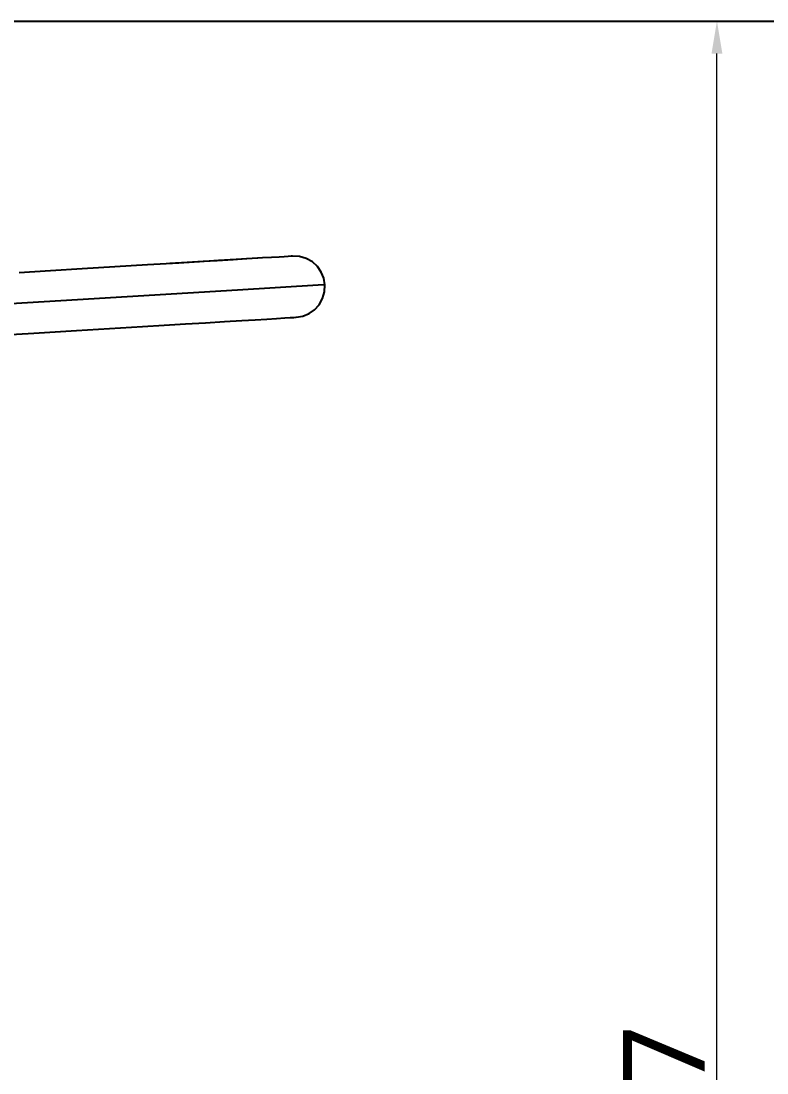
# Model space of a CAD drawing. Extents: x 5051 to 8526, y -300 to 2247.
# Drawn here: x 6125.7 to 6308.6, y 1797 to 2055 of the extents above; entities that cross this region are included whole.
import ezdxf

# ---------------------------------------------------------------- set-up
doc = ezdxf.new("R2010")
doc.units = 0
doc.header["$LTSCALE"] = 4
doc.header["$MEASUREMENT"] = 0
doc.header["$PDMODE"] = 3
doc.header["$PDSIZE"] = -10
doc.layers.get('0').update_dxf_attribs({"linetype": 'CONTINUOUS'})
doc.layers.get('DEFPOINTS').update_dxf_attribs({"linetype": 'CONTINUOUS'})
doc.layers.add('1', color=7, linetype='CONTINUOUS', true_color=0xffffff)
doc.styles.add('Daelim Dimension', font='NanumGothic.ttf')
doc.dimstyles.new('DEFAULT', dxfattribs={"dimscale": 2, "dimtxt": 2, "dimasz": 2, "dimexe": 0, "dimexo": 2, "dimgap": 1, "dimtad": 1, "dimdec": 1, "dimzin": 9, "dimdsep": 46, "dimtxsty": 'Daelim Dimension', "dimcen": 0.5, "dimclrd": 252, "dimclre": 252, "dimclrt": 3, "dimadec": 1, "dimazin": 0, "dimtfac": 1, "dimtdec": 1, "dimtix": 1, "dimtmove": 0, "dimatfit": 3, "dimfxl": 1, "dimtolj": 1, "dimtzin": 1, "dimlwd": 9, "dimlwe": 9, "dimarcsym": 0})

# ---------------------------------------------------------------- blocks, each defined once
blk = doc.blocks.new('*D15')
at = {"color": 5, "lineweight": 9, "ltscale": 0.5, "transparency": 16777216}
for p, q in [((6119.26, 2055.01), (6298.33, 2055.01)), ((6296.33, 1525.71), (6296.33, 2047.01)), ((6092.54, 1517.71), (6298.33, 1517.71))]:
    blk.add_line(p, q, dxfattribs=at)
at = {"color": 5, "ltscale": 0.5, "transparency": 16777216}
for points in [[(6295, 2047.01), (6297.67, 2047.01), (6296.33, 2055.01)], [(6295, 1525.71), (6297.67, 1525.71), (6296.33, 1517.71)]]:
    blk.add_solid(points, dxfattribs=at)
at = {"layer": 'DEFPOINTS', "color": 0, "ltscale": 0.5, "transparency": 16777216}
for p in [(6115.26, 2055.01), (6296.33, 2055.01), (6088.54, 1517.71)]:
    blk.add_point(p, dxfattribs=at)
at = {"color": 7, "ltscale": 0.5, "transparency": 16777216, "insert": (6283.43, 1786.36), "char_height": 20, "attachment_point": 5, "rotation": 90, "style": 'Daelim Dimension'}
blk.add_mtext('\\A1;537', dxfattribs=at)

msp = doc.modelspace()

# ---------------------------------------------------------------- linework, layer by layer
at = {"ltscale": 0.5}
msp.add_line((5750.03, 2055.01), (7342.86, 2055.01), dxfattribs=at)
at = {"layer": '1', "color": 7, "linetype": 'Continuous'}
for points in [[(6192.25, 1997.33, 0), (6192.21, 1997.33, 0), (6192.14, 1997.33, 0), (6191.91, 1997.31, 0), (6191.18, 1997.27, 0), (6190.2, 1997.21, 0), (6188.94, 1997.13, 0), (6187.07, 1997.02, 0), (6184.85, 1996.89, 0), (6182.3, 1996.73, 0), (6178.43, 1996.5, 0), (6174.1, 1996.24, 0), (6169.39, 1995.95, 0), (6164.38, 1995.65, 0), (6156.63, 1995.18, 0), (6148.65, 1994.7, 0), (6140.68, 1994.22, 0), (6132.84, 1993.75, 0), (6125.19, 1993.29, 0)], [(6200.19, 1990.3, 0), (6199.89, 1991.92, 0), (6199.26, 1993.43, 0), (6198.33, 1994.79, 0), (6197.12, 1995.91, 0), (6195.61, 1996.76, 0), (6193.96, 1997.24, 0), (6192.24, 1997.33, 0)], [(6183.75, 1996.82, 0), (6180.96, 1996.65, 0), (6177.64, 1996.45, 0), (6173.77, 1996.22, 0), (6170.29, 1996.01, 0), (6166.42, 1995.78, 0), (6162.14, 1995.52, 0)], [(6200.19, 1990.3, 0), (6200.19, 1990.3, 0), (6200.19, 1990.3, 0), (6200.19, 1990.3, 0), (6200.18, 1990.3, 0), (6200.08, 1990.29, 0), (6198.54, 1990.2, 0), (6178.72, 1989, 0), (6139.47, 1986.63, 0), (6082.2, 1983.18, 0)], [(6193.15, 1982.36, 0), (6194.76, 1982.64, 0), (6196.28, 1983.26, 0), (6197.64, 1984.21, 0), (6198.75, 1985.42, 0), (6199.58, 1986.93, 0), (6200.07, 1988.58, 0), (6200.19, 1990.3, 0)], [(6118.7, 1977.87, 0), (6128.77, 1978.48, 0), (6139.27, 1979.11, 0), (6150.04, 1979.76, 0), (6155.45, 1980.09, 0), (6160.78, 1980.41, 0), (6165.97, 1980.72, 0), (6170.92, 1981.02, 0), (6175.56, 1981.3, 0), (6179.82, 1981.56, 0), (6183.04, 1981.75, 0), (6185.9, 1981.92, 0), (6188.34, 1982.07, 0), (6190.33, 1982.19, 0), (6191.66, 1982.27, 0), (6192.59, 1982.33, 0), (6193.04, 1982.36, 0), (6193.15, 1982.36, 0)]]:
    msp.add_polyline3d(points, dxfattribs=at)

# ---------------------------------------------------------------- dimensions: what is measured, and where the dimension line sits
at = {"color": 5, "ltscale": 0.5}
dim = msp.add_linear_dim(base=(6296.33, 2055.01), p1=(6088.54, 1517.71), p2=(6115.26, 2055.01), angle=90, dimstyle='DEFAULT', override={"dimtxt": 10, "dimasz": 4, "dimexe": 1, "dimdec": 0, "dimclrd": 5, "dimclre": 5, "dimclrt": 7}, dxfattribs=at)
dim.commit()
dim.dimension.update_dxf_attribs({"geometry": '*D15', "text_midpoint": (6283.43, 1786.36)})

doc.saveas('drawing.dxf')
